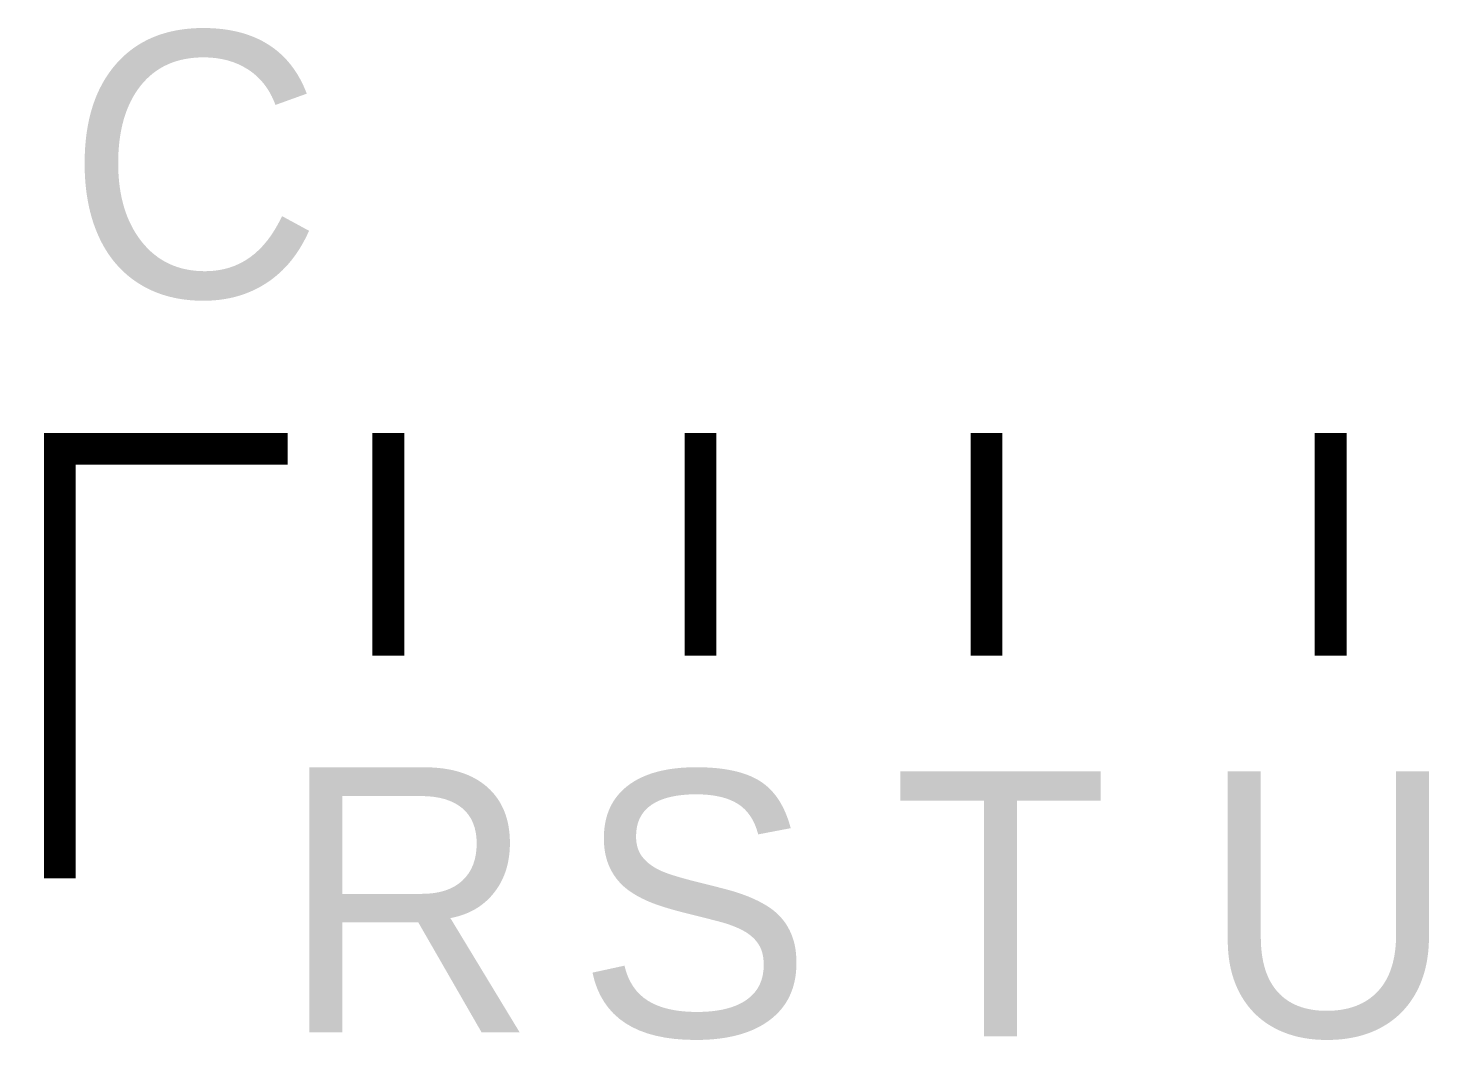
# Model space of a CAD drawing. Extents: x -0.006 to 0.523, y -0.145 to 0.237.
import ezdxf

# ---------------------------------------------------------------- set-up
doc = ezdxf.new("R2010")
doc.units = 0
doc.header["$LTSCALE"] = 250
doc.layers.add('CIRCUITOS', color=7, linetype='CONTINUOUS')

msp = doc.modelspace()

# ---------------------------------------------------------------- linework, layer by layer
at = {"layer": 'CIRCUITOS', "color": 0, "const_width": 0.012}
for points in [[(0.13, 0.084), (0.13, 0)], [(0.24782, 0.084), (0.24782, 0)], [(0.35572, 0.084), (0.35572, 0)], [(0.48559, 0.084), (0.48559, 0)], [(0, 0.078), (0.092, 0.078)], [(0.006, 0.072), (0.006, -0.084)]]:
    msp.add_lwpolyline(points, dxfattribs=at)

# ---------------------------------------------------------------- texts
at = {"layer": 'CIRCUITOS', "color": 0}
for tag, p in [('C', (0.00857, 0.13533)), ('R', (0.08915, -0.14212)), ('S', (0.20094, -0.1436)), ('T', (0.32019, -0.1436)), ('U', (0.43645, -0.1436))]:
    msp.add_attdef(tag, p, '', height=0.1, dxfattribs=at)

doc.saveas('drawing.dxf')
